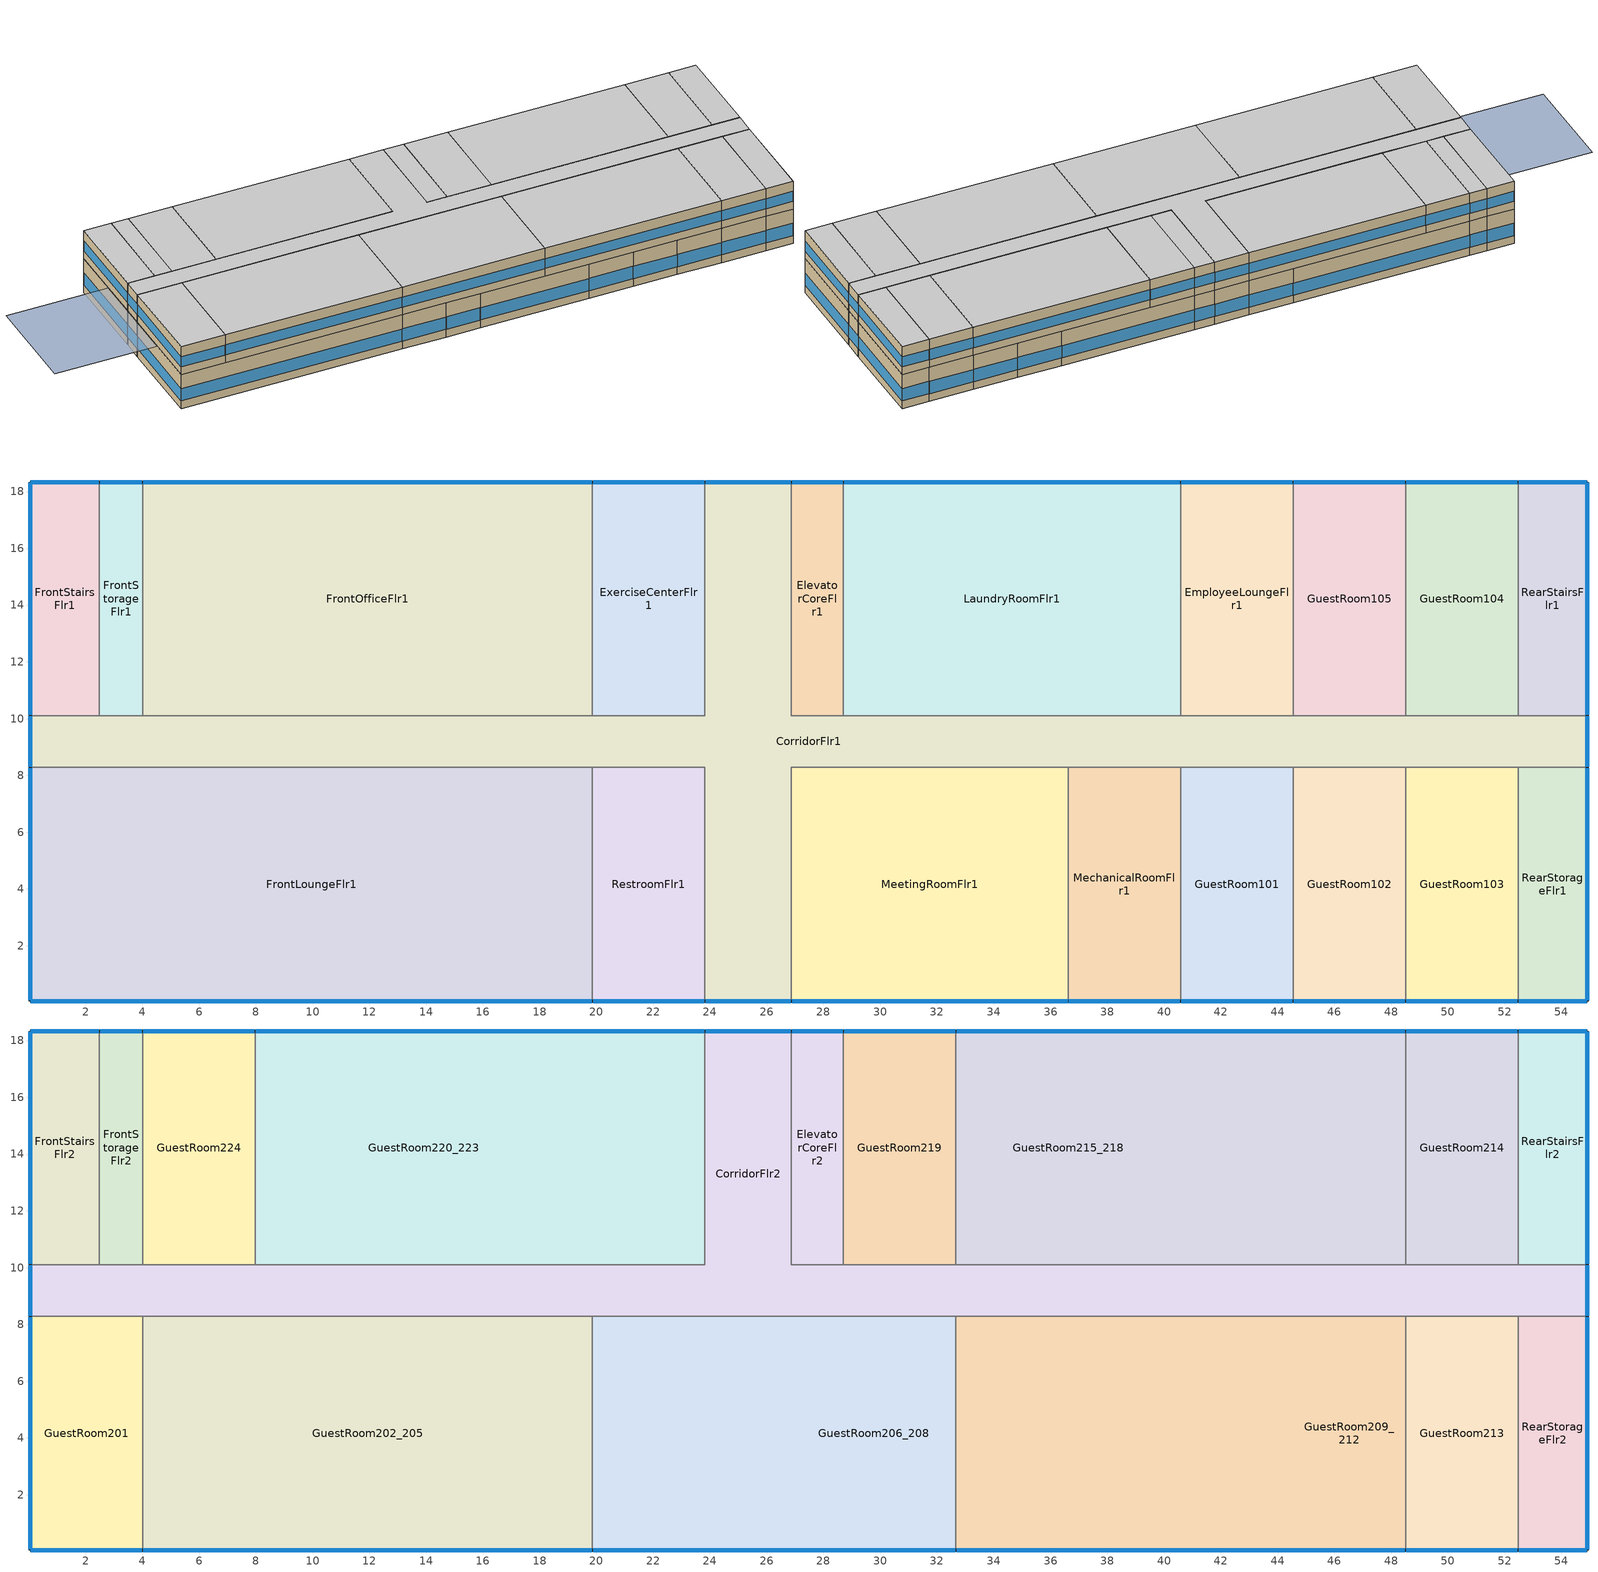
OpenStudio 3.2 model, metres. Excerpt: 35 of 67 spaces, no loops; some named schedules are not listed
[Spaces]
GuestRoom103
 floor ground: 52.47,8.28 52.47,0.05 48.51,0.05 48.51,8.28 z0
 wall outside: 48.51,0.05 52.47,0.05 z0:3.35
 wall to CorridorFlr1: 52.47,8.28 48.51,8.28 z0:3.35
 wall to RearStorageFlr1: 52.47,0.05 52.47,8.28 z0:3.35
 wall to GuestRoom102: 48.51,8.28 48.51,0.05 z0:3.35
 window (BTAP-Ext-FixedWindow:U=0.220 SHGC=0.600): 48.54,0.05 52.45,0.05 z0.76:1.97
FrontStorageFlr1
 floor ground: 4.01,18.34 4.01,10.11 2.49,10.11 2.49,18.34 z0
 wall outside: 4.01,18.34 2.49,18.34 z0:3.35
 wall to FrontOfficeFlr1: 4.01,10.11 4.01,18.34 z0:3.35
 wall to CorridorFlr1: 2.49,10.11 4.01,10.11 z0:3.35
 wall to FrontStairsFlr1: 2.49,18.34 2.49,10.11 z0:3.35
 window (BTAP-Ext-FixedWindow:U=0.220 SHGC=0.600): 3.99,18.34 2.51,18.34 z0.76:1.99
CorridorFlr1
 floor ground: 26.87,18.34 26.87,10.11 54.91,10.11 54.91,8.28 26.87,8.28 26.87,0.05 23.82,0.05 23.82,8.28 0.05,8.28 0.05,10.11 23.82,10.11 23.82,18.34 z0
 wall outside: 0.05,10.11 0.05,8.28 / 23.82,0.05 26.87,0.05 / 54.91,8.28 54.91,10.11 / 26.87,18.34 23.82,18.34 z0:3.35
 wall to RearStairsFlr1: 54.91,10.11 52.47,10.11 z0:3.35
 wall to FrontLoungeFlr1: 0.05,8.28 19.86,8.28 z0:3.35
 wall to GuestRoom104: 52.47,10.11 48.51,10.11 z0:3.35
 wall to LaundryRoomFlr1: 40.59,10.11 28.7,10.11 z0:3.35
 wall to MeetingRoomFlr1: 26.87,0.05 26.87,8.28 36.62,8.28 z0:3.35
 wall to ElevatorCoreFlr1: 28.7,10.11 26.87,10.11 26.87,18.34 z0:3.35
 wall to RestroomFlr1: 19.86,8.28 23.82,8.28 23.82,0.05 z0:3.35
 wall to GuestRoom102: 44.55,8.28 48.51,8.28 z0:3.35
 wall to FrontStairsFlr1: 2.49,10.11 0.05,10.11 z0:3.35
 wall to RearStorageFlr1: 52.47,8.28 54.91,8.28 z0:3.35
 wall to MechanicalRoomFlr1: 36.62,8.28 40.59,8.28 z0:3.35
 wall to ExerciseCenterFlr1: 23.82,18.34 23.82,10.11 19.86,10.11 z0:3.35
 wall to EmployeeLoungeFlr1: 44.55,10.11 40.59,10.11 z0:3.35
 wall to GuestRoom101: 40.59,8.28 44.55,8.28 z0:3.35
 wall to GuestRoom105: 48.51,10.11 44.55,10.11 z0:3.35
 wall to FrontOfficeFlr1: 19.86,10.11 4.01,10.11 z0:3.35
 window (BTAP-Ext-FixedWindow:U=0.220 SHGC=0.600): 26.85,18.34 23.85,18.34 / 23.85,0.05 26.85,0.05 z0.76:1.97; 0.05,10.08 0.05,8.3 / 54.91,8.3 54.91,10.08 z0.76:1.99
MechanicalRoomFlr1
 floor ground: 40.59,8.28 40.59,0.05 36.62,0.05 36.62,8.28 z0
 wall outside: 36.62,0.05 40.59,0.05 z0:3.35
 wall to GuestRoom101: 40.59,0.05 40.59,8.28 z0:3.35
 wall to MeetingRoomFlr1: 36.62,8.28 36.62,0.05 z0:3.35
 window (BTAP-Ext-FixedWindow:U=0.220 SHGC=0.600): 36.65,0.05 40.56,0.05 z0.76:1.97
FrontLoungeFlr1
 floor ground: 19.86,8.28 19.86,0.05 0.05,0.05 0.05,8.28 z0
 wall outside: 0.05,8.28 0.05,0.05 19.86,0.05 z0:3.35
 wall to RestroomFlr1: 19.86,0.05 19.86,8.28 z0:3.35
 window (BTAP-Ext-FixedWindow:U=0.220 SHGC=0.600): 0.05,8.25 0.05,0.07 / 0.07,0.05 19.84,0.05 z0.76:1.96
GuestRoom102
 floor ground: 48.51,8.28 48.51,0.05 44.55,0.05 44.55,8.28 z0
 wall outside: 44.55,0.05 48.51,0.05 z0:3.35
 wall to GuestRoom101: 44.55,8.28 44.55,0.05 z0:3.35
 window (BTAP-Ext-FixedWindow:U=0.220 SHGC=0.600): 44.57,0.05 48.49,0.05 z0.76:1.97
GuestRoom104
 floor ground: 52.47,18.34 52.47,10.11 48.51,10.11 48.51,18.34 z0
 wall outside: 52.47,18.34 48.51,18.34 z0:3.35
 wall to GuestRoom105: 48.51,18.34 48.51,10.11 z0:3.35
 wall to RearStairsFlr1: 52.47,10.11 52.47,18.34 z0:3.35
 window (BTAP-Ext-FixedWindow:U=0.220 SHGC=0.600): 52.45,18.34 48.54,18.34 z0.76:1.97
ExerciseCenterFlr1
 floor ground: 23.82,18.34 23.82,10.11 19.86,10.11 19.86,18.34 z0
 wall outside: 23.82,18.34 19.86,18.34 z0:3.35
 wall to FrontOfficeFlr1: 19.86,18.34 19.86,10.11 z0:3.35
 window (BTAP-Ext-FixedWindow:U=0.220 SHGC=0.600): 23.8,18.34 19.89,18.34 z0.76:1.97
FrontStairsFlr1
 floor ground: 2.49,18.34 2.49,10.11 0.05,10.11 0.05,18.34 z0
 wall outside: 2.49,18.34 0.05,18.34 0.05,10.11 z0:3.35
 window (BTAP-Ext-FixedWindow:U=0.220 SHGC=0.600): 2.46,18.34 0.07,18.34 z0.76:1.98; 0.05,18.31 0.05,10.13 z0.76:1.96
RestroomFlr1
 floor ground: 23.82,8.28 23.82,0.05 19.86,0.05 19.86,8.28 z0
 wall outside: 19.86,0.05 23.82,0.05 z0:3.35
 window (BTAP-Ext-FixedWindow:U=0.220 SHGC=0.600): 19.89,0.05 23.8,0.05 z0.76:1.97
MeetingRoomFlr1
 floor ground: 36.62,8.28 36.62,0.05 26.87,0.05 26.87,8.28 z0
 wall outside: 26.87,0.05 36.62,0.05 z0:3.35
 window (BTAP-Ext-FixedWindow:U=0.220 SHGC=0.600): 26.9,0.05 36.6,0.05 z0.76:1.96
LaundryRoomFlr1
 floor ground: 40.59,18.34 40.59,10.11 28.7,10.11 28.7,18.34 z0
 wall outside: 40.59,18.34 28.7,18.34 z0:3.35
 wall to EmployeeLoungeFlr1: 40.59,10.11 40.59,18.34 z0:3.35
 wall to ElevatorCoreFlr1: 28.7,18.34 28.7,10.11 z0:3.35
 window (BTAP-Ext-FixedWindow:U=0.220 SHGC=0.600): 40.56,18.34 28.73,18.34 z0.76:1.96
FrontOfficeFlr1
 floor ground: 19.86,18.34 19.86,10.11 4.01,10.11 4.01,18.34 z0
 wall outside: 19.86,18.34 4.01,18.34 z0:3.35
 window (BTAP-Ext-FixedWindow:U=0.220 SHGC=0.600): 19.84,18.34 4.04,18.34 z0.76:1.96
ElevatorCoreFlr1
 floor ground: 28.7,18.34 28.7,10.11 26.87,10.11 26.87,18.34 z0
 wall outside: 28.7,18.34 26.87,18.34 z0:3.35
 window (BTAP-Ext-FixedWindow:U=0.220 SHGC=0.600): 28.67,18.34 26.9,18.34 z0.76:1.99
RearStairsFlr1
 floor ground: 54.91,18.34 54.91,10.11 52.47,10.11 52.47,18.34 z0
 wall outside: 54.91,10.11 54.91,18.34 52.47,18.34 z0:3.35
 window (BTAP-Ext-FixedWindow:U=0.220 SHGC=0.600): 54.91,10.13 54.91,18.31 z0.76:1.96; 54.89,18.34 52.5,18.34 z0.76:1.98
EmployeeLoungeFlr1
 floor ground: 44.55,18.34 44.55,10.11 40.59,10.11 40.59,18.34 z0
 wall outside: 44.55,18.34 40.59,18.34 z0:3.35
 wall to GuestRoom105: 44.55,10.11 44.55,18.34 z0:3.35
 window (BTAP-Ext-FixedWindow:U=0.220 SHGC=0.600): 44.52,18.34 40.61,18.34 z0.76:1.97
RearStorageFlr1
 floor ground: 54.91,8.28 54.91,0.05 52.47,0.05 52.47,8.28 z0
 wall outside: 52.47,0.05 54.91,0.05 54.91,8.28 z0:3.35
 window (BTAP-Ext-FixedWindow:U=0.220 SHGC=0.600): 54.91,0.07 54.91,8.25 z0.76:1.96; 52.5,0.05 54.89,0.05 z0.76:1.98
GuestRoom101
 floor ground: 44.55,8.28 44.55,0.05 40.59,0.05 40.59,8.28 z0
 wall outside: 40.59,0.05 44.55,0.05 z0:3.35
 window (BTAP-Ext-FixedWindow:U=0.220 SHGC=0.600): 40.61,0.05 44.52,0.05 z0.76:1.97
GuestRoom105
 floor ground: 48.51,18.34 48.51,10.11 44.55,10.11 44.55,18.34 z0
 wall outside: 48.51,18.34 44.55,18.34 z0:3.35
 window (BTAP-Ext-FixedWindow:U=0.220 SHGC=0.600): 48.49,18.34 44.57,18.34 z0.76:1.97
CorridorFlr2
 floor to CorridorFlr1: 26.87,18.34 26.87,10.11 54.91,10.11 54.91,8.28 0.05,8.28 0.05,10.11 23.82,10.11 23.82,18.34 z3.35
 wall outside: 0.05,10.11 0.05,8.28 / 54.91,8.28 54.91,10.11 / 26.87,18.34 23.82,18.34 z3.35:6.1
 wall to GuestRoom201: 0.05,8.28 4.01,8.28 z3.35:6.1
 wall to GuestRoom213: 48.51,8.28 52.47,8.28 z3.35:6.1
 wall to GuestRoom219: 32.66,10.11 28.7,10.11 z3.35:6.1
 wall to GuestRoom209_212: 32.66,8.28 48.51,8.28 z3.35:6.1
 wall to FrontStorageFlr2: 4.01,10.11 2.49,10.11 z3.35:6.1
 wall to RearStairsFlr2: 54.91,10.11 52.47,10.11 z3.35:6.1
 wall to ElevatorCoreFlr2: 28.7,10.11 26.87,10.11 26.87,18.34 z3.35:6.1
 wall to GuestRoom215_218: 48.51,10.11 32.66,10.11 z3.35:6.1
 wall to RearStorageFlr2: 52.47,8.28 54.91,8.28 z3.35:6.1
 wall to FrontStairsFlr2: 2.49,10.11 0.05,10.11 z3.35:6.1
 wall to GuestRoom206_208: 19.86,8.28 32.66,8.28 z3.35:6.1
 wall to GuestRoom220_223: 23.82,18.34 23.82,10.11 7.97,10.11 z3.35:6.1
 wall to GuestRoom202_205: 4.01,8.28 19.86,8.28 z3.35:6.1
 wall to GuestRoom224: 7.97,10.11 4.01,10.11 z3.35:6.1
 wall to GuestRoom214: 52.47,10.11 48.51,10.11 z3.35:6.1
 window (BTAP-Ext-FixedWindow:U=0.220 SHGC=0.600): 0.05,10.08 0.05,8.3 / 54.91,8.3 54.91,10.08 z4.11:5.12; 26.85,18.34 23.85,18.34 z4.11:5.11
 ceiling to CorridorFlr3: 54.91,8.28 54.91,10.11 26.87,10.11 26.87,18.34 23.82,18.34 23.82,10.11 0.05,10.11 0.05,8.28 z6.1
GuestRoom201
 floor to FrontLoungeFlr1: 4.01,8.28 4.01,0.05 0.05,0.05 0.05,8.28 z3.35
 wall outside: 0.05,8.28 0.05,0.05 4.01,0.05 z3.35:6.1
 wall to GuestRoom202_205: 4.01,0.05 4.01,8.28 z3.35:6.1
 window (BTAP-Ext-FixedWindow:U=0.220 SHGC=0.600): 0.05,8.25 0.05,0.07 z4.11:5.09; 0.07,0.05 3.99,0.05 z4.11:5.1
 ceiling to GuestRoom301: 4.01,0.05 4.01,8.28 0.05,8.28 0.05,0.05 z6.1
GuestRoom220_223
 floor to FrontOfficeFlr1: 19.86,18.34 19.86,10.11 7.97,10.11 7.97,18.34 z3.35
 floor to ExerciseCenterFlr1: 23.82,18.34 23.82,10.11 19.86,10.11 19.86,18.34 z3.35
 wall outside: 23.82,18.34 7.97,18.34 z3.35:6.1
 wall to GuestRoom224: 7.97,18.34 7.97,10.11 z3.35:6.1
 window (BTAP-Ext-FixedWindow:U=0.220 SHGC=0.600): 23.8,18.34 8,18.34 z4.11:5.09
 ceiling to GuestRoom320_323: 23.82,10.11 23.82,18.34 7.97,18.34 7.97,10.11 z6.1
GuestRoom202_205
 floor to FrontLoungeFlr1: 19.86,8.28 19.86,0.05 4.01,0.05 4.01,8.28 z3.35
 wall outside: 4.01,0.05 19.86,0.05 z3.35:6.1
 wall to GuestRoom206_208: 19.86,0.05 19.86,8.28 z3.35:6.1
 window (BTAP-Ext-FixedWindow:U=0.220 SHGC=0.600): 4.04,0.05 19.84,0.05 z4.11:5.09
 ceiling to GuestRoom302_305: 19.86,0.05 19.86,8.28 4.01,8.28 4.01,0.05 z6.1
GuestRoom219
 floor to LaundryRoomFlr1: 32.66,18.34 32.66,10.11 28.7,10.11 28.7,18.34 z3.35
 wall outside: 32.66,18.34 28.7,18.34 z3.35:6.1
 wall to GuestRoom215_218: 32.66,10.11 32.66,18.34 z3.35:6.1
 wall to ElevatorCoreFlr2: 28.7,18.34 28.7,10.11 z3.35:6.1
 window (BTAP-Ext-FixedWindow:U=0.220 SHGC=0.600): 32.64,18.34 28.73,18.34 z4.11:5.1
 ceiling to GuestRoom319: 32.66,10.11 32.66,18.34 28.7,18.34 28.7,10.11 z6.1
GuestRoom215_218
 floor to EmployeeLoungeFlr1: 44.55,18.34 44.55,10.11 40.59,10.11 40.59,18.34 z3.35
 floor to LaundryRoomFlr1: 40.59,18.34 40.59,10.11 32.66,10.11 32.66,18.34 z3.35
 floor to GuestRoom105: 48.51,18.34 48.51,10.11 44.55,10.11 44.55,18.34 z3.35
 wall outside: 48.51,18.34 32.66,18.34 z3.35:6.1
 wall to GuestRoom214: 48.51,10.11 48.51,18.34 z3.35:6.1
 window (BTAP-Ext-FixedWindow:U=0.220 SHGC=0.600): 48.49,18.34 32.69,18.34 z4.11:5.09
 ceiling to GuestRoom315_318: 48.51,10.11 48.51,18.34 32.66,18.34 32.66,10.11 z6.1
GuestRoom213
 floor to GuestRoom103: 52.47,8.28 52.47,0.05 48.51,0.05 48.51,8.28 z3.35
 wall outside: 48.51,0.05 52.47,0.05 z3.35:6.1
 wall to GuestRoom209_212: 48.51,8.28 48.51,0.05 z3.35:6.1
 wall to RearStorageFlr2: 52.47,0.05 52.47,8.28 z3.35:6.1
 window (BTAP-Ext-FixedWindow:U=0.220 SHGC=0.600): 48.54,0.05 52.45,0.05 z4.11:5.1
 ceiling to GuestRoom313: 52.47,0.05 52.47,8.28 48.51,8.28 48.51,0.05 z6.1
FrontStorageFlr2
 floor to FrontStorageFlr1: 4.01,18.34 4.01,10.11 2.49,10.11 2.49,18.34 z3.35
 wall outside: 4.01,18.34 2.49,18.34 z3.35:6.1
 wall to FrontStairsFlr2: 2.49,18.34 2.49,10.11 z3.35:6.1
 wall to GuestRoom224: 4.01,10.11 4.01,18.34 z3.35:6.1
 window (BTAP-Ext-FixedWindow:U=0.220 SHGC=0.600): 3.99,18.34 2.51,18.34 z4.11:5.12
 ceiling to FrontStorageFlr3: 4.01,10.11 4.01,18.34 2.49,18.34 2.49,10.11 z6.1
GuestRoom206_208
 floor to RestroomFlr1: 23.82,8.28 23.82,0.05 19.86,0.05 19.86,8.28 z3.35
 floor to CorridorFlr1: 26.87,8.28 26.87,0.05 23.82,0.05 23.82,8.28 z3.35
 floor to MeetingRoomFlr1: 32.66,8.28 32.66,0.05 26.87,0.05 26.87,8.28 z3.35
 wall outside: 19.86,0.05 32.66,0.05 z3.35:6.1
 wall to GuestRoom209_212: 32.66,0.05 32.66,8.28 z3.35:6.1
 window (BTAP-Ext-FixedWindow:U=0.220 SHGC=0.600): 19.89,0.05 32.64,0.05 z4.11:5.09
 ceiling to GuestRoom306_308: 32.66,0.05 32.66,8.28 19.86,8.28 19.86,0.05 z6.1
RearStorageFlr2
 floor to RearStorageFlr1: 54.91,8.28 54.91,0.05 52.47,0.05 52.47,8.28 z3.35
 wall outside: 52.47,0.05 54.91,0.05 54.91,8.28 z3.35:6.1
 window (BTAP-Ext-FixedWindow:U=0.220 SHGC=0.600): 54.91,0.07 54.91,8.25 z4.11:5.09; 52.5,0.05 54.89,0.05 z4.11:5.11
 ceiling to RearStorageFlr3: 54.91,0.05 54.91,8.28 52.47,8.28 52.47,0.05 z6.1
ElevatorCoreFlr2
 floor to ElevatorCoreFlr1: 28.7,18.34 28.7,10.11 26.87,10.11 26.87,18.34 z3.35
 wall outside: 28.7,18.34 26.87,18.34 z3.35:6.1
 window (BTAP-Ext-FixedWindow:U=0.220 SHGC=0.600): 28.67,18.34 26.9,18.34 z4.11:5.12
 ceiling to ElevatorCoreFlr3: 28.7,10.11 28.7,18.34 26.87,18.34 26.87,10.11 z6.1
GuestRoom224
 floor to FrontOfficeFlr1: 7.97,18.34 7.97,10.11 4.01,10.11 4.01,18.34 z3.35
 wall outside: 7.97,18.34 4.01,18.34 z3.35:6.1
 window (BTAP-Ext-FixedWindow:U=0.220 SHGC=0.600): 7.95,18.34 4.04,18.34 z4.11:5.1
 ceiling to GuestRoom324: 7.97,10.11 7.97,18.34 4.01,18.34 4.01,10.11 z6.1
RearStairsFlr2
 floor to RearStairsFlr1: 54.91,18.34 54.91,10.11 52.47,10.11 52.47,18.34 z3.35
 wall outside: 54.91,10.11 54.91,18.34 52.47,18.34 z3.35:6.1
 wall to GuestRoom214: 52.47,18.34 52.47,10.11 z3.35:6.1
 window (BTAP-Ext-FixedWindow:U=0.220 SHGC=0.600): 54.91,10.13 54.91,18.31 z4.11:5.09; 54.89,18.34 52.5,18.34 z4.11:5.11
 ceiling to RearStairsFlr3: 54.91,10.11 54.91,18.34 52.47,18.34 52.47,10.11 z6.1
FrontStairsFlr2
 floor to FrontStairsFlr1: 2.49,18.34 2.49,10.11 0.05,10.11 0.05,18.34 z3.35
 wall outside: 2.49,18.34 0.05,18.34 0.05,10.11 z3.35:6.1
 window (BTAP-Ext-FixedWindow:U=0.220 SHGC=0.600): 2.46,18.34 0.07,18.34 z4.11:5.11; 0.05,18.31 0.05,10.13 z4.11:5.09
 ceiling to FrontStairsFlr3: 2.49,10.11 2.49,18.34 0.05,18.34 0.05,10.11 z6.1
GuestRoom209_212
 floor to GuestRoom102: 48.51,8.28 48.51,0.05 44.55,0.05 44.55,8.28 z3.35
 floor to GuestRoom101: 44.55,8.28 44.55,0.05 40.59,0.05 40.59,8.28 z3.35
 floor to MeetingRoomFlr1: 36.62,8.28 36.62,0.05 32.66,0.05 32.66,8.28 z3.35
 floor to MechanicalRoomFlr1: 40.59,8.28 40.59,0.05 36.62,0.05 36.62,8.28 z3.35
 wall outside: 32.66,0.05 48.51,0.05 z3.35:6.1
 window (BTAP-Ext-FixedWindow:U=0.220 SHGC=0.600): 32.69,0.05 48.49,0.05 z4.11:5.09
 ceiling to GuestRoom309_312: 48.51,0.05 48.51,8.28 32.66,8.28 32.66,0.05 z6.1
GuestRoom214
 floor to GuestRoom104: 52.47,18.34 52.47,10.11 48.51,10.11 48.51,18.34 z3.35
 wall outside: 52.47,18.34 48.51,18.34 z3.35:6.1
 window (BTAP-Ext-FixedWindow:U=0.220 SHGC=0.600): 52.45,18.34 48.54,18.34 z4.11:5.1
 ceiling to GuestRoom314: 52.47,10.11 52.47,18.34 48.51,18.34 48.51,10.11 z6.1
shading: 0,4.57 0,13.72 -9.14,13.72 -9.14,4.57 z3.35
[Site]
MONCTON INTL A_NB_CAN: Latitude {deg}=46.11; Longitude {deg}=-64.68; Time Zone {hr}=-4; Elevation {m}=70.7; Terrain=Suburbs
[Building]
SmallHotel: North Axis {deg}=180; Default Construction Set=BTAP-Mass at hdd = 4680.0; Standards Number of Stories=4; Standards Number of Above Ground Stories=4; Standards Template=NECB2011; Standards Building Type=SmallHotel
[Site:WaterMainsTemperature]
Calculation Method=Correlation; Annual Average Outdoor Air Temperature {C}=6.20833; Maximum Difference In Monthly Average Outdoor Air Temperatures {deltaC}=27
[Site:GroundTemperature:BuildingSurface]
19.527, 19.502, 19.536, 19.598, 20.002, 21.64, 22.225, 22.375, 21.449, 20.121, 19.802, 19.633
[SizingPeriod:DesignDay] Barometric Pressure {Pa}=100479; Sky Clearness=0; Rain Indicator=0; Snow Indicator=0; Day of Month=21; Daylight Saving Time Indicator=0; Humidity Indicating Type=Wetbulb; Dry-Bulb Temperature Range Modifier Type=DefaultMultipliers
Name | Maximum Dry-Bulb Temperature {C} | Daily Dry-Bulb Temperature Range {deltaC} | Humidity Indicating Conditions at Maximum Dry-Bulb | Wind Speed {m/s} | Wind Direction {deg} | Month | Day Type | Solar Model Indicator | ASHRAE Taub | ASHRAE Taud
Moncton-Greater Moncton LeBla Ann Clg .4% Condns DB=>MWB | 28.7 | 10.4 | 20.9 | 5.7 | 220 | 7 | SummerDesignDay | ASHRAETau | 0.414 | 2.302
Moncton-Greater Moncton LeBla Ann Htg 99.6% Condns DB | -22.2 | 0 | -22.2 | 5.3 | 240 | 1 | WinterDesignDay | ASHRAEClearSky
[Material:NoMass] Roughness=Smooth; Thermal Absorptance=0.9; Solar Absorptance=0.7
Name | Thermal Resistance {m2-K/W} | Visible Absorptance
Typical Carpet Pad; Typical Carpet Pad 1 | 0.21648 | 0.8
Typical Insulation 1 | 5.20402 | 0.7
Typical Insulation 2 | 3.77764 | 0.7
Typical Insulation 3 | 5.46446 | 0.7
Typical Carpet Pad 2 | 1.25503 | 0.8
Typical Carpet Pad 3; Typical Carpet Pad 4 | 3.45515 | 0.8
Typical Insulation 4 | 0.454528 | 0.7
Typical Insulation 5 | 0.454545 | 0.7
[Material]
Name | Roughness | Thickness {m} | Conductivity {W/m-K} | Density {kg/m3} | Specific Heat {J/kg-K} | Thermal Absorptance | Solar Absorptance | Visible Absorptance
G05 25mm wood | MediumSmooth | 0.0254 | 0.15 | 608 | 1630 | 0.9 | 0.5 | 0.5
100mm Normalweight concrete floor 1 | MediumSmooth | 0.1016 | 2.31 | 2322 | 832
G01 13mm gypsum board 1 | Smooth | 0.0127 | 0.16 | 800 | 1090 | 0.9 | 0.7 | 0.5
4 in. Normalweight Concrete Floor 1 | MediumRough | 0.1016 | 2.31 | 2322 | 832 | 0.9 | 0.7 | 0.7
1IN Stucco 1 | Smooth | 0.0253 | 0.6918 | 1858 | 837 | 0.9 | 0.7 | 0.92
8IN CONCRETE HW RefBldg 1 | Rough | 0.2032 | 1.311 | 2240 | 836.8 | 0.9 | 0.7 | 0.7
1/2IN Gypsum 1 | Smooth | 0.0127 | 0.16 | 784.9 | 830 | 0.9 | 0.4 | 0.4
Metal Roof Surface 1; F08 Metal surface 1 | Smooth | 0.0008 | 45.28 | 7824 | 500 | 0.9 | 0.7 | 0.7
6 in. Normalweight Concrete Floor 1; 6 in. Normalweight Concrete Floor 2; 6 in. Normalweight Concrete Floor 3 | MediumRough | 0.1524 | 2.31 | 2322 | 832 | 0.9 | 0.7 | 0.7
[Construction]
BTAP-Int-Partition; BTAP-Int-Door: G05 25mm wood
BTAP-Int-Floor: 100mm Normalweight concrete floor 1, Typical Carpet Pad
BTAP-Int-Wall: G01 13mm gypsum board 1, G01 13mm gypsum board 1
BTAP-Int-Ceiling: Typical Carpet Pad, 100mm Normalweight concrete floor 1
BTAP-Int-Window: SimpleGlazing
BTAP-Ext-Floor-Mass:U-0.183: Typical Insulation 1, 4 in. Normalweight Concrete Floor 1, Typical Carpet Pad 1
BTAP-Ext-Wall-Mass:U-0.247: 1IN Stucco 1, 8IN CONCRETE HW RefBldg 1, Typical Insulation 2, 1/2IN Gypsum 1
BTAP-Ext-Roof-Metal:U-0.183: Metal Roof Surface 1, Typical Insulation 3
BTAP-Grnd-Floor-Mass:U-0.757: 6 in. Normalweight Concrete Floor 1, Typical Carpet Pad 2
BTAP-Grnd-Wall-Mass:U-0.284: 6 in. Normalweight Concrete Floor 2, Typical Carpet Pad 3
BTAP-Grnd-Roof-Mass:U-0.284: 6 in. Normalweight Concrete Floor 3, Typical Carpet Pad 4
BTAP-Ext-FixedWindow:U=0.220 SHGC=0.600; BTAP-Ext-GlassDoors:U=0.220 SHGC=0.600; BTAP-Ext-Skylights:U=0.220 SHGC=0.600; BTAP-Ext-DaylightDomes:U=0.220 SHGC=0.600; BTAP-Ext-DaylightDiffuser:U=0.220 SHGC=0.600: SimpleGlazing:U=0.220 SHGC=0.600
BTAP-Ext-Door:U-2.2: F08 Metal surface 1, Typical Insulation 4
BTAP-Ext-OverHeadDoor:U-2.2: Typical Insulation 5
[DefaultConstructionSet]
BTAP-Mass at hdd = 4680.0: Default Exterior Surface Constructions=BTAP-Mass at hdd = 4680.0; Default Interior Surface Constructions=Default Surface Constructions 2; Default Ground Contact Surface Constructions=BTAP-Mass at hdd = 4680.0 1; Default Exterior SubSurface Constructions=BTAP-Mass at hdd = 4680.0; Default Interior SubSurface Constructions=Default Sub Surface Constructions 2; Interior Partition Construction=BTAP-Int-Partition
[DefaultSurfaceConstructions]
Name | Floor Construction | Wall Construction | Roof Ceiling Construction
Default Surface Constructions 2 | BTAP-Int-Floor | BTAP-Int-Wall | BTAP-Int-Ceiling
BTAP-Mass at hdd = 4680.0 | BTAP-Ext-Floor-Mass:U-0.183 | BTAP-Ext-Wall-Mass:U-0.247 | BTAP-Ext-Roof-Metal:U-0.183
BTAP-Mass at hdd = 4680.0 1 | BTAP-Grnd-Floor-Mass:U-0.757 | BTAP-Grnd-Wall-Mass:U-0.284 | BTAP-Grnd-Roof-Mass:U-0.284
[DefaultSubSurfaceConstructions]
Name | Fixed Window Construction | Operable Window Construction | Door Construction | Glass Door Construction | Overhead Door Construction | Skylight Construction | Tubular Daylight Dome Construction | Tubular Daylight Diffuser Construction
Default Sub Surface Constructions 2 | BTAP-Int-Window | BTAP-Int-Window | BTAP-Int-Door
BTAP-Mass at hdd = 4680.0 | BTAP-Ext-FixedWindow:U=0.220 SHGC=0.600 | BTAP-Ext-FixedWindow:U=0.220 SHGC=0.600 | BTAP-Ext-Door:U-2.2 | BTAP-Ext-GlassDoors:U=0.220 SHGC=0.600 | BTAP-Ext-OverHeadDoor:U-2.2 | BTAP-Ext-Skylights:U=0.220 SHGC=0.600 | BTAP-Ext-DaylightDomes:U=0.220 SHGC=0.600 | BTAP-Ext-DaylightDiffuser:U=0.220 SHGC=0.600
[WindowMaterial:SimpleGlazingSystem] U-Factor {W/m2-K}=2.2; Solar Heat Gain Coefficient=0.6; Visible Transmittance=0.21
SimpleGlazing; SimpleGlazing:U=0.220 SHGC=0.600
[Space]
Name | Space Type | Building Story | Thermal Zone
GuestRoom103 | Space Function Hway lodging - rooms | BuildingStory1 | DU_BT=Space Function_ST=Hway lodging - rooms_FL=BuildingStory1_SCHF
GuestRoom209_212 | Space Function Hway lodging - rooms | BuildingStory2 | DU_BT=Space Function_ST=Hway lodging - rooms_FL=BuildingStory2_SCHF
CorridorFlr2 | Space Function Corr. >= 2.4m wide-sch-F | BuildingStory2 | WILD_ST=Corr. >= 2.4m wide-sch-F_FL=BuildingStory2_SCH=F 1
FrontStairsFlr2 | Space Function Stairway-sch-F | BuildingStory2 | WILD_ST=Stairway-sch-F_FL=BuildingStory2_SCH=F
FrontStorageFlr1 | Space Function Storage area - occsens | BuildingStory1 | ALL_ST=Storage area - occsens_FL=BuildingStory1_SCH=E 1
GuestRoom105 | Space Function Hway lodging - rooms | BuildingStory1 | DU_BT=Space Function_ST=Hway lodging - rooms_FL=BuildingStory1_SCHF 1
CorridorFlr1 | Space Function Corr. >= 2.4m wide-sch-F | BuildingStory1 | WILD_ST=Corr. >= 2.4m wide-sch-F_FL=BuildingStory1_SCH=F
GuestRoom224 | Space Function Hway lodging - rooms | BuildingStory2 | DU_BT=Space Function_ST=Hway lodging - rooms_FL=BuildingStory2_SCHF 2
MechanicalRoomFlr1 | Space Function Electrical/Mechanical-sch-F | BuildingStory1 | WILD_ST=Electrical/Mechanical-sch-F_FL=BuildingStory1_SCH=F
GuestRoom215_218 | Space Function Hway lodging - rooms | BuildingStory2 | DU_BT=Space Function_ST=Hway lodging - rooms_FL=BuildingStory2_SCHF 3
GuestRoom201 | Space Function Hway lodging - rooms | BuildingStory2 | DU_BT=Space Function_ST=Hway lodging - rooms_FL=BuildingStory2_SCHF 4
ElevatorCoreFlr1 | Space Function Corr. >= 2.4m wide-sch-F | BuildingStory1 | WILD_ST=Corr. >= 2.4m wide-sch-F_FL=BuildingStory1_SCH=F 1
GuestRoom220_223 | Space Function Hway lodging - rooms | BuildingStory2 | DU_BT=Space Function_ST=Hway lodging - rooms_FL=BuildingStory2_SCHF 1
FrontLoungeFlr1 | Space Function Hotel/Motel - lobby | BuildingStory1 | ALL_ST=Hotel/Motel - lobby_FL=BuildingStory1_SCH=H
GuestRoom101 | Space Function Hway lodging - rooms | BuildingStory1 | DU_BT=Space Function_ST=Hway lodging - rooms_FL=BuildingStory1_SCHF 3
GuestRoom102 | Space Function Hway lodging - rooms | BuildingStory1 | DU_BT=Space Function_ST=Hway lodging - rooms_FL=BuildingStory1_SCHF 4
GuestRoom202_205 | Space Function Hway lodging - rooms | BuildingStory2 | DU_BT=Space Function_ST=Hway lodging - rooms_FL=BuildingStory2_SCHF 6
GuestRoom104 | Space Function Hway lodging - rooms | BuildingStory1 | DU_BT=Space Function_ST=Hway lodging - rooms_FL=BuildingStory1_SCHF 2
ExerciseCenterFlr1 | Space Function Gym - fitness | BuildingStory1 | ALL_ST=Gym - fitness_FL=BuildingStory1_SCH=B
FrontStairsFlr1 | Space Function Stairway-sch-F | BuildingStory1 | WILD_ST=Stairway-sch-F_FL=BuildingStory1_SCH=F
RestroomFlr1 | Space Function Washroom-sch-F | BuildingStory1 | WET_ST=Washroom-sch-F_FL=BuildingStory1_SCHF
GuestRoom219 | Space Function Hway lodging - rooms | BuildingStory2 | DU_BT=Space Function_ST=Hway lodging - rooms_FL=BuildingStory2_SCHF 7
GuestRoom213 | Space Function Hway lodging - rooms | BuildingStory2 | DU_BT=Space Function_ST=Hway lodging - rooms_FL=BuildingStory2_SCHF 8
MeetingRoomFlr1 | Space Function Conf./meet./multi-purpose | BuildingStory1 | ALL_ST=Conf./meet./multi-purpose_FL=BuildingStory1_SCH=C
RearStorageFlr2 | Space Function Storage area - occsens | BuildingStory2 | ALL_ST=Storage area - occsens_FL=BuildingStory2_SCH=E 1
FrontStorageFlr2 | Space Function Storage area - occsens | BuildingStory2 | ALL_ST=Storage area - occsens_FL=BuildingStory2_SCH=E
RearStairsFlr1 | Space Function Stairway-sch-F | BuildingStory1 | WILD_ST=Stairway-sch-F_FL=BuildingStory1_SCH=F 1
GuestRoom206_208 | Space Function Hway lodging - rooms | BuildingStory2 | DU_BT=Space Function_ST=Hway lodging - rooms_FL=BuildingStory2_SCHF 5
ElevatorCoreFlr2 | Space Function Corr. >= 2.4m wide-sch-F | BuildingStory2 | WILD_ST=Corr. >= 2.4m wide-sch-F_FL=BuildingStory2_SCH=F
RearStorageFlr1 | Space Function Storage area - occsens | BuildingStory1 | ALL_ST=Storage area - occsens_FL=BuildingStory1_SCH=E
LaundryRoomFlr1 | Space Function Storage area - occsens | BuildingStory1 | ALL_ST=Storage area - occsens_FL=BuildingStory1_SCH=E 2
FrontOfficeFlr1 | Space Function Office - enclosed | BuildingStory1 | ALL_ST=Office - enclosed_FL=BuildingStory1_SCH=A
EmployeeLoungeFlr1 | Space Function Lounge/recreation | BuildingStory1 | ALL_ST=Lounge/recreation_FL=BuildingStory1_SCH=B
RearStairsFlr2 | Space Function Stairway-sch-F | BuildingStory2 | WILD_ST=Stairway-sch-F_FL=BuildingStory2_SCH=F 1
GuestRoom214 | Space Function Hway lodging - rooms | BuildingStory2 | DU_BT=Space Function_ST=Hway lodging - rooms_FL=BuildingStory2_SCHF 9
[BuildingStory]
BuildingStory1; BuildingStory2
[SpaceType] Standards Building Type=Space Function
Name | Default Schedule Set | Design Specification Outdoor Air Object | Standards Space Type
Space Function Conf./meet./multi-purpose | Space Function Conf./meet./multi-purpose Schedule Set | Space Function Conf./meet./multi-purpose Ventilation | Conf./meet./multi-purpose
Space Function Corr. >= 2.4m wide-sch-F | Space Function Corr. >= 2.4m wide-sch-F Schedule Set | Space Function Corr. >= 2.4m wide-sch-F Ventilation | Corr. >= 2.4m wide-sch-F
Space Function Lounge/recreation | Space Function Lounge/recreation Schedule Set | Space Function Lounge/recreation Ventilation | Lounge/recreation
Space Function Gym - fitness | Space Function Gym - fitness Schedule Set | Space Function Gym - fitness Ventilation | Gym - fitness
Space Function Hotel/Motel - lobby | Space Function Hotel/Motel - lobby Schedule Set | Space Function Hotel/Motel - lobby Ventilation | Hotel/Motel - lobby
Space Function Office - enclosed | Space Function Office - enclosed Schedule Set | Space Function Office - enclosed Ventilation | Office - enclosed
Space Function Stairway-sch-F | Space Function Stairway-sch-F Schedule Set | Space Function Stairway-sch-F Ventilation | Stairway-sch-F
Space Function Storage area - occsens | Space Function Storage area - occsens Schedule Set | Space Function Storage area - occsens Ventilation | Storage area - occsens
Space Function Hway lodging - rooms | Space Function Hway lodging - rooms Schedule Set | Space Function Hway lodging - rooms Ventilation | Hway lodging - rooms
Space Function Electrical/Mechanical-sch-F | Space Function Electrical/Mechanical-sch-F Schedule Set | Space Function Electrical/Mechanical-sch-F Ventilation | Electrical/Mechanical-sch-F
Space Function Washroom-sch-F | Space Function Washroom-sch-F Schedule Set | Space Function Washroom-sch-F Ventilation | Washroom-sch-F
[People:Definition] Number of People Calculation Method=People/Area; Fraction Radiant=0.3
Name | People per Space Floor Area {person/m2}
Space Function Conf./meet./multi-purpose People Definition; Space Function Gym - fitness People Definition | 0.199993
Space Function Corr. >= 2.4m wide-sch-F People Definition; Space Function Storage area - occsens People Definition | 0.0100104
Space Function Electrical/Mechanical-sch-F People Definition; Space Function Stairway-sch-F People Definition | 0.0049514
Space Function Hotel/Motel - lobby People Definition; Space Function Lounge/recreation People Definition | 0.0999967
Space Function Hway lodging - rooms People Definition | 0.0400417
Space Function Office - enclosed People Definition | 0.0500522
Space Function Washroom-sch-F People Definition | 0.0333681
[People] Work Efficiency Schedule=Work Efficiency Schedule; Clothing Insulation Schedule=Clothing Schedule; Air Velocity Schedule=Air Velocity Schedule; Multiplier=1
Name | People Definition | Space or SpaceType
Space Function Conf./meet./multi-purpose People | Space Function Conf./meet./multi-purpose People Definition | Space Function Conf./meet./multi-purpose
Space Function Corr. >= 2.4m wide-sch-F People | Space Function Corr. >= 2.4m wide-sch-F People Definition | Space Function Corr. >= 2.4m wide-sch-F
Space Function Electrical/Mechanical-sch-F People | Space Function Electrical/Mechanical-sch-F People Definition | Space Function Electrical/Mechanical-sch-F
Space Function Gym - fitness People | Space Function Gym - fitness People Definition | Space Function Gym - fitness
Space Function Hotel/Motel - lobby People | Space Function Hotel/Motel - lobby People Definition | Space Function Hotel/Motel - lobby
Space Function Hway lodging - rooms People | Space Function Hway lodging - rooms People Definition | Space Function Hway lodging - rooms
Space Function Lounge/recreation People | Space Function Lounge/recreation People Definition | Space Function Lounge/recreation
Space Function Office - enclosed People | Space Function Office - enclosed People Definition | Space Function Office - enclosed
Space Function Stairway-sch-F People | Space Function Stairway-sch-F People Definition | Space Function Stairway-sch-F
Space Function Storage area - occsens People | Space Function Storage area - occsens People Definition | Space Function Storage area - occsens
Space Function Washroom-sch-F People | Space Function Washroom-sch-F People Definition | Space Function Washroom-sch-F
[Lights:Definition] Design Level Calculation Method=Watts/Area; Fraction Radiant=0.5; Fraction Visible=0.2
Name | Watts per Space Floor Area {W/m2}
Space Function Conf./meet./multi-purpose Lights Definition | 11.8799
Space Function Corr. >= 2.4m wide-sch-F Lights Definition | 7.09994
Space Function Electrical/Mechanical-sch-F Lights Definition | 13.2999
Space Function Gym - fitness Lights Definition | 9.79992
Space Function Hotel/Motel - lobby Lights Definition | 11.3999
Space Function Hway lodging - rooms Lights Definition | 8.09993
Space Function Lounge/recreation Lights Definition | 8.45993
Space Function Office - enclosed Lights Definition | 11.8999
Space Function Stairway-sch-F Lights Definition | 7.39994
Space Function Storage area - occsens Lights Definition | 6.11995
Space Function Washroom-sch-F Lights Definition | 9.44992
[Lights] Fraction Replaceable=1
Name | Lights Definition | Space or SpaceType
Space Function Conf./meet./multi-purpose Lights | Space Function Conf./meet./multi-purpose Lights Definition | Space Function Conf./meet./multi-purpose
Space Function Corr. >= 2.4m wide-sch-F Lights | Space Function Corr. >= 2.4m wide-sch-F Lights Definition | Space Function Corr. >= 2.4m wide-sch-F
Space Function Electrical/Mechanical-sch-F Lights | Space Function Electrical/Mechanical-sch-F Lights Definition | Space Function Electrical/Mechanical-sch-F
Space Function Gym - fitness Lights | Space Function Gym - fitness Lights Definition | Space Function Gym - fitness
Space Function Hotel/Motel - lobby Lights | Space Function Hotel/Motel - lobby Lights Definition | Space Function Hotel/Motel - lobby
Space Function Hway lodging - rooms Lights | Space Function Hway lodging - rooms Lights Definition | Space Function Hway lodging - rooms
Space Function Lounge/recreation Lights | Space Function Lounge/recreation Lights Definition | Space Function Lounge/recreation
Space Function Office - enclosed Lights | Space Function Office - enclosed Lights Definition | Space Function Office - enclosed
Space Function Stairway-sch-F Lights | Space Function Stairway-sch-F Lights Definition | Space Function Stairway-sch-F
Space Function Storage area - occsens Lights | Space Function Storage area - occsens Lights Definition | Space Function Storage area - occsens
Space Function Washroom-sch-F Lights | Space Function Washroom-sch-F Lights Definition | Space Function Washroom-sch-F
[ElectricEquipment:Definition] Design Level Calculation Method=Watts/Area; Fraction Radiant=0.5
Name | Watts per Space Floor Area {W/m2}
Space Function Conf./meet./multi-purpose Elec Equip Definition; Space Function Electrical/Mechanical-sch-F Elec Equip Definition; Space Function Gym - fitness Elec Equip Definition; Space Function Lounge/recreation Elec Equip Definition; Space Function Storage area - occsens Elec Equip Definition; Space Function Washroom-sch-F Elec Equip Definition | 0.999992
Space Function Hotel/Motel - lobby Elec Equip Definition; Space Function Hway lodging - rooms Elec Equip Definition | 2.49998
Space Function Office - enclosed Elec Equip Definition | 7.49994
[ElectricEquipment]
Name | Electric Equipment Definition | Space or SpaceType
Space Function Conf./meet./multi-purpose Elec Equip | Space Function Conf./meet./multi-purpose Elec Equip Definition | Space Function Conf./meet./multi-purpose
Space Function Electrical/Mechanical-sch-F Elec Equip | Space Function Electrical/Mechanical-sch-F Elec Equip Definition | Space Function Electrical/Mechanical-sch-F
Space Function Gym - fitness Elec Equip | Space Function Gym - fitness Elec Equip Definition | Space Function Gym - fitness
Space Function Hotel/Motel - lobby Elec Equip | Space Function Hotel/Motel - lobby Elec Equip Definition | Space Function Hotel/Motel - lobby
Space Function Hway lodging - rooms Elec Equip | Space Function Hway lodging - rooms Elec Equip Definition | Space Function Hway lodging - rooms
Space Function Lounge/recreation Elec Equip | Space Function Lounge/recreation Elec Equip Definition | Space Function Lounge/recreation
Space Function Office - enclosed Elec Equip | Space Function Office - enclosed Elec Equip Definition | Space Function Office - enclosed
Space Function Storage area - occsens Elec Equip | Space Function Storage area - occsens Elec Equip Definition | Space Function Storage area - occsens
Space Function Washroom-sch-F Elec Equip | Space Function Washroom-sch-F Elec Equip Definition | Space Function Washroom-sch-F
[DesignSpecification:OutdoorAir] Outdoor Air Method=Sum
Name | Outdoor Air Flow per Person {m3/s-person} | Outdoor Air Flow per Floor Area {m3/s-m2}
Space Function Conf./meet./multi-purpose Ventilation | 0.0190506
Space Function Corr. >= 2.4m wide-sch-F Ventilation; Space Function Electrical/Mechanical-sch-F Ventilation; Space Function Stairway-sch-F Ventilation |  | 0.000254
Space Function Gym - fitness Ventilation | 0.0444515
Space Function Hotel/Motel - lobby Ventilation | 0.0228607
Space Function Hway lodging - rooms Ventilation |  | 0.00046228
Space Function Lounge/recreation Ventilation | 0.152405
Space Function Office - enclosed Ventilation | 0.0142092
Space Function Storage area - occsens Ventilation |  | 0.000762
Space Function Washroom-sch-F Ventilation | 0.228362
[DefaultScheduleSet] People Activity Level Schedule=NECB-Activity; Infiltration Schedule=Always On
Name | Number of People Schedule | Lighting Schedule | Electric Equipment Schedule
Space Function Conf./meet./multi-purpose Schedule Set | NECB-C-Occupancy | NECB-C-Lighting | NECB-C-Electric-Equipment
Space Function Corr. >= 2.4m wide-sch-F Schedule Set; Space Function Electrical/Mechanical-sch-F Schedule Set; Space Function Hway lodging - rooms Schedule Set; Space Function Stairway-sch-F Schedule Set; Space Function Washroom-sch-F Schedule Set | NECB-F-Occupancy | NECB-F-Lighting | NECB-F-Electric-Equipment
Space Function Gym - fitness Schedule Set; Space Function Lounge/recreation Schedule Set | NECB-B-Occupancy | NECB-B-Lighting | NECB-B-Electric-Equipment
Space Function Hotel/Motel - lobby Schedule Set | NECB-H-Occupancy | NECB-H-Lighting | NECB-H-Electric-Equipment
Space Function Office - enclosed Schedule Set | NECB-A-Occupancy | NECB-A-Lighting | NECB-A-Electric-Equipment
Space Function Storage area - occsens Schedule Set | NECB-E-Occupancy | NECB-E-Lighting | NECB-E-Electric-Equipment
[ThermostatSetpoint:DualSetpoint]
Name | Heating Setpoint Temperature Schedule | Cooling Setpoint Temperature Schedule
Space Function Hway lodging - rooms Thermostat 72; Space Function Hway lodging - rooms Thermostat 74; Space Function Hway lodging - rooms Thermostat 80; Space Function Hway lodging - rooms Thermostat 81; Space Function Hway lodging - rooms Thermostat 84; Space Function Hway lodging - rooms Thermostat 88; Space Function Hway lodging - rooms Thermostat 90; Space Function Hway lodging - rooms Thermostat 92; Space Function Hway lodging - rooms Thermostat 93; Space Function Hway lodging - rooms Thermostat 95; Space Function Hway lodging - rooms Thermostat 97; Space Function Hway lodging - rooms Thermostat 98; Space Function Hway lodging - rooms Thermostat 100; Space Function Hway lodging - rooms Thermostat 101; Space Function Hway lodging - rooms Thermostat 105; Space Function Washroom-sch-F Thermostat 3; Space Function Electrical/Mechanical-sch-F Thermostat 3; Space Function Corr. >= 2.4m wide-sch-F Thermostat 17; Space Function Stairway-sch-F Thermostat 17; Space Function Corr. >= 2.4m wide-sch-F Thermostat 18; Space Function Stairway-sch-F Thermostat 18; Space Function Corr. >= 2.4m wide-sch-F Thermostat 19; Space Function Stairway-sch-F Thermostat 19; Space Function Corr. >= 2.4m wide-sch-F Thermostat 22; Space Function Stairway-sch-F Thermostat 21 | NECB-F-Thermostat Setpoint-Heating | NECB-F-Thermostat Setpoint-Cooling
Space Function Storage area - occsens Thermostat 20; Space Function Storage area - occsens Thermostat 21; Space Function Storage area - occsens Thermostat 23; Space Function Storage area - occsens Thermostat 25; Space Function Storage area - occsens Thermostat 26 | NECB-E-Thermostat Setpoint-Heating | NECB-E-Thermostat Setpoint-Cooling
Space Function Hotel/Motel - lobby Thermostat 3 | NECB-H-Thermostat Setpoint-Heating | NECB-H-Thermostat Setpoint-Cooling
Space Function Office - enclosed Thermostat 3 | NECB-A-Thermostat Setpoint-Heating | NECB-A-Thermostat Setpoint-Cooling
Space Function Gym - fitness Thermostat 3; Space Function Lounge/recreation Thermostat 3 | NECB-B-Thermostat Setpoint-Heating | NECB-B-Thermostat Setpoint-Cooling
Space Function Conf./meet./multi-purpose Thermostat 3 | NECB-C-Thermostat Setpoint-Heating | NECB-C-Thermostat Setpoint-Cooling
[SpaceInfiltration:DesignFlowRate] Schedule=Always On Discrete; Design Flow Rate Calculation Method=Flow/ExteriorArea; Flow per Exterior Surface Area {m3/s-m2}=0.00025; Constant Term Coefficient=0; Temperature Term Coefficient=0; Velocity Term Coefficient=0.224; Velocity Squared Term Coefficient=0
Name | Space or SpaceType
CorridorFlr1 Infiltration | CorridorFlr1
CorridorFlr2 Infiltration | CorridorFlr2
ElevatorCoreFlr1 Infiltration | ElevatorCoreFlr1
ElevatorCoreFlr2 Infiltration | ElevatorCoreFlr2
EmployeeLoungeFlr1 Infiltration | EmployeeLoungeFlr1
ExerciseCenterFlr1 Infiltration | ExerciseCenterFlr1
FrontLoungeFlr1 Infiltration | FrontLoungeFlr1
FrontOfficeFlr1 Infiltration | FrontOfficeFlr1
FrontStairsFlr1 Infiltration | FrontStairsFlr1
FrontStairsFlr2 Infiltration | FrontStairsFlr2
FrontStorageFlr1 Infiltration | FrontStorageFlr1
FrontStorageFlr2 Infiltration | FrontStorageFlr2
GuestRoom101 Infiltration | GuestRoom101
GuestRoom102 Infiltration | GuestRoom102
GuestRoom103 Infiltration | GuestRoom103
GuestRoom104 Infiltration | GuestRoom104
GuestRoom105 Infiltration | GuestRoom105
GuestRoom201 Infiltration | GuestRoom201
GuestRoom202_205 Infiltration | GuestRoom202_205
GuestRoom206_208 Infiltration | GuestRoom206_208
GuestRoom209_212 Infiltration | GuestRoom209_212
GuestRoom213 Infiltration | GuestRoom213
GuestRoom214 Infiltration | GuestRoom214
GuestRoom215_218 Infiltration | GuestRoom215_218
GuestRoom219 Infiltration | GuestRoom219
GuestRoom220_223 Infiltration | GuestRoom220_223
GuestRoom224 Infiltration | GuestRoom224
LaundryRoomFlr1 Infiltration | LaundryRoomFlr1
MechanicalRoomFlr1 Infiltration | MechanicalRoomFlr1
MeetingRoomFlr1 Infiltration | MeetingRoomFlr1
RearStairsFlr1 Infiltration | RearStairsFlr1
RearStairsFlr2 Infiltration | RearStairsFlr2
RearStorageFlr1 Infiltration | RearStorageFlr1
RearStorageFlr2 Infiltration | RearStorageFlr2
RestroomFlr1 Infiltration | RestroomFlr1
[ThermalZone] Use Ideal Air Loads=No
Name | Thermostat
DU_BT=Space Function_ST=Hway lodging - rooms_FL=BuildingStory2_SCHF | Space Function Hway lodging - rooms Thermostat 72
DU_BT=Space Function_ST=Hway lodging - rooms_FL=BuildingStory1_SCHF | Space Function Hway lodging - rooms Thermostat 74
DU_BT=Space Function_ST=Hway lodging - rooms_FL=BuildingStory1_SCHF 1 | Space Function Hway lodging - rooms Thermostat 80
DU_BT=Space Function_ST=Hway lodging - rooms_FL=BuildingStory2_SCHF 1 | Space Function Hway lodging - rooms Thermostat 81
DU_BT=Space Function_ST=Hway lodging - rooms_FL=BuildingStory2_SCHF 2 | Space Function Hway lodging - rooms Thermostat 84
DU_BT=Space Function_ST=Hway lodging - rooms_FL=BuildingStory2_SCHF 3 | Space Function Hway lodging - rooms Thermostat 88
DU_BT=Space Function_ST=Hway lodging - rooms_FL=BuildingStory2_SCHF 4 | Space Function Hway lodging - rooms Thermostat 90
DU_BT=Space Function_ST=Hway lodging - rooms_FL=BuildingStory2_SCHF 5 | Space Function Hway lodging - rooms Thermostat 92
DU_BT=Space Function_ST=Hway lodging - rooms_FL=BuildingStory1_SCHF 2 | Space Function Hway lodging - rooms Thermostat 93
DU_BT=Space Function_ST=Hway lodging - rooms_FL=BuildingStory1_SCHF 3 | Space Function Hway lodging - rooms Thermostat 95
DU_BT=Space Function_ST=Hway lodging - rooms_FL=BuildingStory1_SCHF 4 | Space Function Hway lodging - rooms Thermostat 97
DU_BT=Space Function_ST=Hway lodging - rooms_FL=BuildingStory2_SCHF 6 | Space Function Hway lodging - rooms Thermostat 98
DU_BT=Space Function_ST=Hway lodging - rooms_FL=BuildingStory2_SCHF 7 | Space Function Hway lodging - rooms Thermostat 100
DU_BT=Space Function_ST=Hway lodging - rooms_FL=BuildingStory2_SCHF 8 | Space Function Hway lodging - rooms Thermostat 101
DU_BT=Space Function_ST=Hway lodging - rooms_FL=BuildingStory2_SCHF 9 | Space Function Hway lodging - rooms Thermostat 105
WET_ST=Washroom-sch-F_FL=BuildingStory1_SCHF | Space Function Washroom-sch-F Thermostat 3
ALL_ST=Storage area - occsens_FL=BuildingStory1_SCH=E | Space Function Storage area - occsens Thermostat 20
ALL_ST=Storage area - occsens_FL=BuildingStory1_SCH=E 1 | Space Function Storage area - occsens Thermostat 21
ALL_ST=Storage area - occsens_FL=BuildingStory2_SCH=E | Space Function Storage area - occsens Thermostat 23
ALL_ST=Hotel/Motel - lobby_FL=BuildingStory1_SCH=H | Space Function Hotel/Motel - lobby Thermostat 3
ALL_ST=Office - enclosed_FL=BuildingStory1_SCH=A | Space Function Office - enclosed Thermostat 3
ALL_ST=Gym - fitness_FL=BuildingStory1_SCH=B | Space Function Gym - fitness Thermostat 3
ALL_ST=Storage area - occsens_FL=BuildingStory1_SCH=E 2 | Space Function Storage area - occsens Thermostat 25
ALL_ST=Conf./meet./multi-purpose_FL=BuildingStory1_SCH=C | Space Function Conf./meet./multi-purpose Thermostat 3
ALL_ST=Storage area - occsens_FL=BuildingStory2_SCH=E 1 | Space Function Storage area - occsens Thermostat 26
ALL_ST=Lounge/recreation_FL=BuildingStory1_SCH=B | Space Function Lounge/recreation Thermostat 3
WILD_ST=Electrical/Mechanical-sch-F_FL=BuildingStory1_SCH=F | Space Function Electrical/Mechanical-sch-F Thermostat 3
WILD_ST=Corr. >= 2.4m wide-sch-F_FL=BuildingStory2_SCH=F | Space Function Corr. >= 2.4m wide-sch-F Thermostat 17
WILD_ST=Stairway-sch-F_FL=BuildingStory1_SCH=F | Space Function Stairway-sch-F Thermostat 17
WILD_ST=Corr. >= 2.4m wide-sch-F_FL=BuildingStory2_SCH=F 1 | Space Function Corr. >= 2.4m wide-sch-F Thermostat 18
WILD_ST=Stairway-sch-F_FL=BuildingStory2_SCH=F | Space Function Stairway-sch-F Thermostat 18
WILD_ST=Corr. >= 2.4m wide-sch-F_FL=BuildingStory1_SCH=F | Space Function Corr. >= 2.4m wide-sch-F Thermostat 19
WILD_ST=Stairway-sch-F_FL=BuildingStory1_SCH=F 1 | Space Function Stairway-sch-F Thermostat 19
WILD_ST=Corr. >= 2.4m wide-sch-F_FL=BuildingStory1_SCH=F 1 | Space Function Corr. >= 2.4m wide-sch-F Thermostat 22
WILD_ST=Stairway-sch-F_FL=BuildingStory2_SCH=F 1 | Space Function Stairway-sch-F Thermostat 21
[Schedule:Ruleset]
Clothing Schedule: Default Day Schedule=Clothing Schedule Default Winter Clothes
Air Velocity Schedule: Default Day Schedule=Air Velocity Schedule Default
Work Efficiency Schedule: Default Day Schedule=Work Efficiency Schedule Default
NECB-C-Occupancy: Default Day Schedule=NECB-C-Occupancy Default
NECB-Activity: Default Day Schedule=NECB-Activity Default; Summer Design Day Schedule=NECB-Activity Summer Design Day; Winter Design Day Schedule=NECB-Activity Winter Design Day
NECB-C-Lighting: Default Day Schedule=NECB-C-Lighting Default
NECB-C-Electric-Equipment: Default Day Schedule=NECB-C-Electric-Equipment Default
Always On: Default Day Schedule=Always On Default
NECB-C-Thermostat Setpoint-Heating: Default Day Schedule=NECB-C-Thermostat Setpoint-Heating Default
NECB-C-Thermostat Setpoint-Cooling: Default Day Schedule=NECB-C-Thermostat Setpoint-Cooling Default
NECB-F-Occupancy: Default Day Schedule=NECB-F-Occupancy Default
NECB-F-Lighting: Default Day Schedule=NECB-F-Lighting Default
NECB-F-Electric-Equipment: Default Day Schedule=NECB-F-Electric-Equipment Default
NECB-F-Thermostat Setpoint-Heating: Default Day Schedule=NECB-F-Thermostat Setpoint-Heating Default
NECB-F-Thermostat Setpoint-Cooling: Default Day Schedule=NECB-F-Thermostat Setpoint-Cooling Default
NECB-B-Occupancy: Default Day Schedule=NECB-B-Occupancy Default
NECB-B-Lighting: Default Day Schedule=NECB-B-Lighting Default
NECB-B-Electric-Equipment: Default Day Schedule=NECB-B-Electric-Equipment Default
NECB-B-Thermostat Setpoint-Heating: Default Day Schedule=NECB-B-Thermostat Setpoint-Heating Default
NECB-B-Thermostat Setpoint-Cooling: Default Day Schedule=NECB-B-Thermostat Setpoint-Cooling Default
NECB-H-Occupancy: Default Day Schedule=NECB-H-Occupancy Default
NECB-H-Lighting: Default Day Schedule=NECB-H-Lighting Default
NECB-H-Electric-Equipment: Default Day Schedule=NECB-H-Electric-Equipment Default
NECB-H-Thermostat Setpoint-Heating: Default Day Schedule=NECB-H-Thermostat Setpoint-Heating Default
NECB-H-Thermostat Setpoint-Cooling: Default Day Schedule=NECB-H-Thermostat Setpoint-Cooling Default
NECB-A-Occupancy: Default Day Schedule=NECB-A-Occupancy Default
NECB-A-Lighting: Default Day Schedule=NECB-A-Lighting Default
NECB-A-Electric-Equipment: Default Day Schedule=NECB-A-Electric-Equipment Default
NECB-A-Thermostat Setpoint-Heating: Default Day Schedule=NECB-A-Thermostat Setpoint-Heating Default
NECB-A-Thermostat Setpoint-Cooling: Default Day Schedule=NECB-A-Thermostat Setpoint-Cooling Default
NECB-E-Occupancy: Default Day Schedule=NECB-E-Occupancy Default
NECB-E-Lighting: Default Day Schedule=NECB-E-Lighting Default
NECB-E-Electric-Equipment: Default Day Schedule=NECB-E-Electric-Equipment Default
NECB-E-Thermostat Setpoint-Heating: Default Day Schedule=NECB-E-Thermostat Setpoint-Heating Default
NECB-E-Thermostat Setpoint-Cooling: Default Day Schedule=NECB-E-Thermostat Setpoint-Cooling Default
[Schedule:Day]
NECB-F-Thermostat Setpoint-Heating Default: 1, 0, 22, 7, 0, 18, 8, 0, 20, 24, 0, 22
[Schedule:Constant]
Always On Discrete: Value=1
